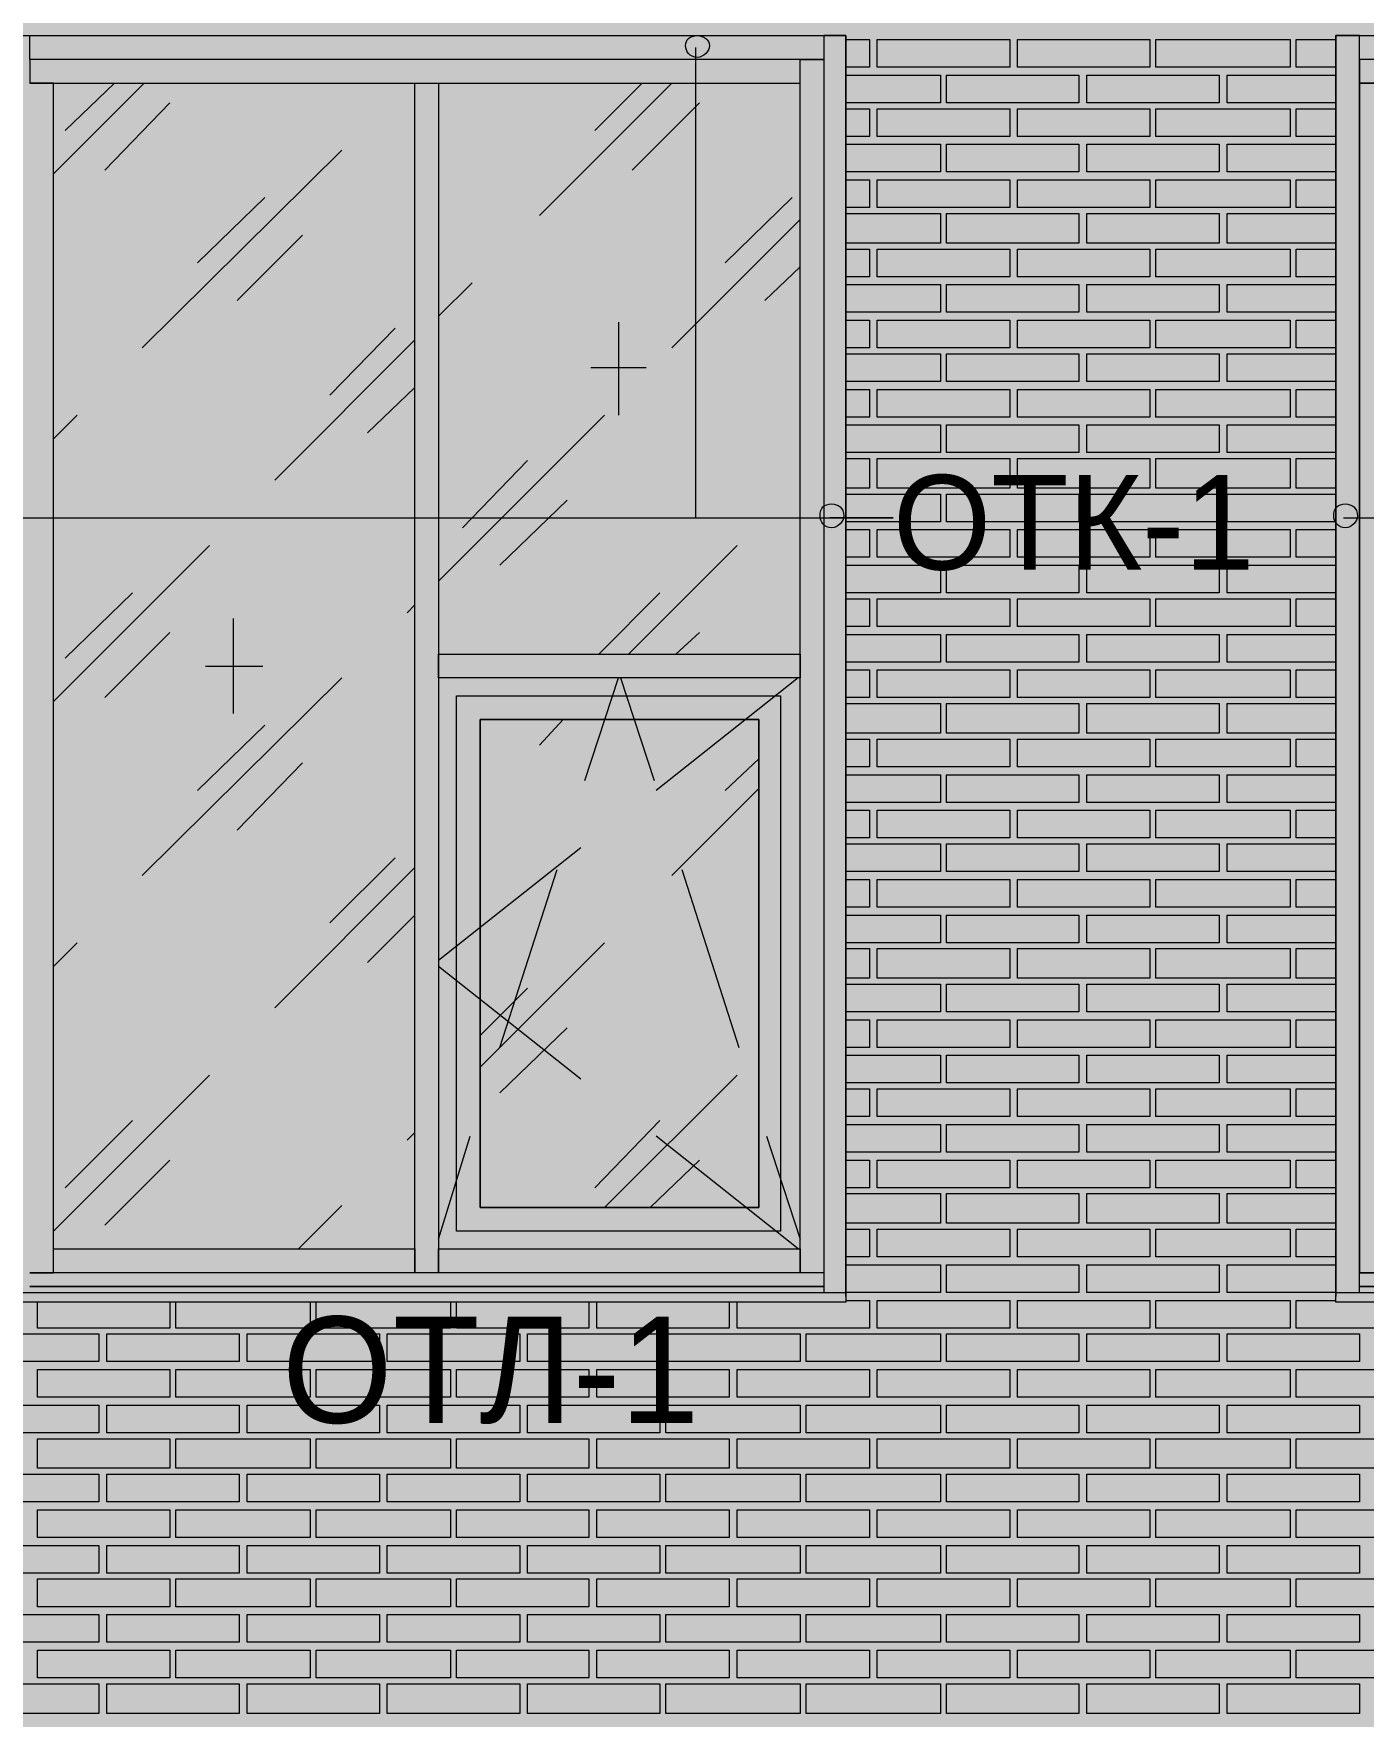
# Model space of a CAD drawing. Header units: millimetres. Extents: x -28928 to 100580, y -22867 to 36490.
# Drawn here: x -3171 to -324, y 3332 to 6934 of the extents above; entities that cross this region are included whole.
import ezdxf

# ---------------------------------------------------------------- set-up
doc = ezdxf.new("R2010")
doc.units = ezdxf.units.MM
doc.layers.add('PDF _Геометрия', color=7, linetype='Continuous', true_color=0x8f8e8d)
doc.layers.add('PDF _Сплошная заливка', color=7, linetype='Continuous', true_color=0xffffff)
doc.layers.add('PDF _Текст', color=7, linetype='Continuous')

msp = doc.modelspace()

# ---------------------------------------------------------------- hatches: boundary and pattern name
at = {"layer": 'PDF _Сплошная заливка', "true_color": 0xdcd6cf, "transparency": 33554559}
h = msp.add_hatch(color=254, dxfattribs=at)
h.paths.add_polyline_path([(-9335.1, -482.4), (-7257.8, -482.4), (-7257.8, -719.3), (-7253.6, -474), (-7245.1, -474), (-7245.1, -719.3), (-7207, -719.3), (-7207, -727.8), (-7164.7, -727.8), (-7164.7, -4713.2), (4931.1, -4713.2), (4931.1, 9028.4), (-9335.1, 9028.4), (-9335.1, 6929.9), (-7274.7, 6929.9), (-7274.7, 4218), (-9335.1, 4218)])
h.paths.add_polyline_path([(-7486.3, -4713.2), (-7486.3, -1163.6), (-9335.1, -1163.6), (-9335.1, -4713.2)])

# ---------------------------------------------------------------- linework, layer by layer
at = {"layer": 'PDF _Геометрия', "color": 7, "lineweight": 9}
for points in [[(-3230.1, 6929.9), (-1432, 6929.9), (-1432, 4230.7), (-1432, 4306.8), (-1432, 5580.3), (-1432, 6853.7), (-1432, 6929.9), (-1478.6, 6929.9), (-1478.6, 6853.7), (-1478.6, 5580.3), (-1478.6, 4306.8), (-1478.6, 4239.1)], [(-281.3, 6828.4), (-332, 6828.4), (-332, 5580.3), (-332, 6853.7), (-332, 6929.9), (-382.8, 6929.9), (-382.8, 6853.7), (-382.8, 5580.3), (-382.8, 4306.8), (-382.8, 4230.7), (-382.8, 6929.9), (1419.5, 6929.9)], [(-1753.6, 6904.5), (-1753.6, 5897.6), (-1330.5, 5897.6), (-1465.9, 5897.6)], [(-3179.3, 4281.4), (-3128.6, 4281.4), (-3128.6, 5580.3), (-3128.6, 6828.4), (-3179.3, 6828.4)], [(-3128.6, 6633.7), (-2933.9, 6828.4)], [(-3103.2, 6726.8), (-2997.4, 6828.4)], [(-2371.3, 6828.4), (-2367, 6828.4)], [(-2087.8, 6544.9), (-1804.3, 6828.4)], [(-1969.3, 6726.8), (-1867.8, 6828.4)], [(-3018.6, 6642.2), (-2878.9, 6786)], [(-1888.9, 6642.2), (-1745.1, 6786)], [(-2938.2, 6261.4), (-2510.9, 6684.5)], [(-2819.7, 6443.4), (-2675.9, 6583)], [(-1690.1, 6443.4), (-1546.3, 6583)], [(-1804.3, 6261.4), (-1529.3, 6536.4)], [(-2735.1, 6363), (-2595.5, 6502.6)], [(-1605.5, 6363), (-1529.3, 6434.9)], [(-2303.6, 6329.1), (-2231.6, 6401)], [(-1918.6, 6316.4), (-1918.6, 6117.6)], [(-2654.7, 5978), (-2354.3, 6278.4)], [(-2536.3, 6159.9), (-2396.6, 6303.7)], [(-1977.8, 6219.1), (-1859.3, 6219.1)], [(-2455.9, 6079.5), (-2354.3, 6176.8)], [(-3128.6, 6066.8), (-3077.8, 6117.6)], [(-2303.6, 5762.2), (-1948.2, 6117.6)], [(-2252.8, 5876.4), (-2113.2, 6020.3)], [(-2172.4, 5796), (-2028.6, 5935.7)], [(-3208.9, 5897.6), (-1330.5, 5897.6)], [(-365.9, 5897.6), (1512.6, 5897.6)], [(-3128.6, 5504.1), (-2794.3, 5838.4)], [(-1897.4, 5605.7), (-1664.7, 5838.4)], [(-3103.2, 5597.2), (-2959.3, 5736.8)], [(-1960.9, 5605.7), (-1829.7, 5736.8)], [(-2371.3, 5694.5), (-2354.3, 5711.4)], [(-2743.6, 5681.8), (-2743.6, 5478.7)], [(-3018.6, 5512.6), (-2878.9, 5652.2)], [(-1795.9, 5605.7), (-1745.1, 5652.2)], [(-2938.2, 5131.8), (-2510.9, 5554.9)], [(-2802.8, 5580.3), (-2680.1, 5580.3)], [(-1990.5, 5334.9), (-1918.6, 5554.9)], [(-1914.3, 5554.9), (-1842.4, 5334.9)], [(-1533.6, 5554.9), (-1838.2, 5313.7)], [(-332, 4239.1), (-332, 4306.8), (-332, 5580.3), (-332, 4281.4), (-281.3, 4281.4)], [(-2819.7, 5313.7), (-2675.9, 5453.4)], [(-2087.8, 5411), (-2037, 5466)], [(-2735.1, 5229.1), (-2595.5, 5373)], [(-1690.1, 5313.7), (-1618.2, 5381.4)], [(-1804.3, 5131.8), (-1618.2, 5318)], [(-1998.9, 5191), (-2303.6, 4949.9)], [(-2536.3, 5030.3), (-2396.6, 5169.9)], [(-2654.7, 4848.4), (-2354.3, 5148.7)], [(-2172.4, 4763.7), (-2049.7, 5144.5)], [(-1783.2, 5144.5), (-1660.5, 4763.7)], [(-2455.9, 4945.7), (-2354.3, 5047.2)], [(-3128.6, 4937.2), (-3077.8, 4988)], [(-2214.7, 4721.4), (-1948.2, 4988)], [(-1998.9, 4696), (-2303.6, 4937.2)], [(-2214.7, 4789.1), (-2113.2, 4890.7)], [(-2172.4, 4666.4), (-2028.6, 4806)], [(-3128.6, 4370.3), (-2794.3, 4704.5)], [(-1948.2, 4421), (-1664.7, 4704.5)], [(-3103.2, 4463.4), (-2959.3, 4607.2)], [(-2371.3, 4564.9), (-2354.3, 4581.8)], [(-1969.3, 4463.4), (-1829.7, 4607.2)], [(-2303.6, 4353.4), (-2235.9, 4573.4)], [(-1533.6, 4332.2), (-1838.2, 4573.4)], [(-1601.3, 4573.4), (-1529.3, 4353.4)], [(-3018.6, 4383), (-2878.9, 4522.6)], [(-1850.9, 4421), (-1745.1, 4522.6)], [(-2603.9, 4332.2), (-2510.9, 4425.3)], [(-1478.6, 4281.4), (-3179.3, 4281.4)], [(-1478.6, 4251.8), (-3179.3, 4251.8), (-1478.6, 4251.8)], [(-1478.6, 4251.8), (-3179.3, 4251.8)], [(1368.7, 4281.4), (-332, 4281.4)], [(1368.7, 4251.8), (-332, 4251.8), (1368.7, 4251.8)], [(1368.7, 4251.8), (-332, 4251.8)], [(-1432, 4222.2), (-1432, 4218), (-3230.1, 4218), (-3230.1, 4239.1), (-3230.1, 4243.4)], [(-3230.1, 4239.1), (-1432, 4239.1)], [(-1432, 4243.4), (-1432, 4239.1), (-1432, 4218)], [(1419.5, 4222.2), (1419.5, 4218), (-382.8, 4218), (-382.8, 4239.1), (-382.8, 4243.4)], [(-382.8, 4239.1), (1419.5, 4239.1)], [(-382.8, 4218), (-382.8, 4222.2)]]:
    msp.add_lwpolyline(points, dxfattribs=at)
for points in [[(-2328.9, 6879.1), (-3179.3, 6879.1), (-3179.3, 6828.4), (-2328.9, 6828.4), (-1529.3, 6828.4), (-1529.3, 6879.1), (-2328.9, 6879.1), (-3153.9, 6879.1), (-3179.3, 6879.1), (-3179.3, 6929.9), (-3153.9, 6929.9), (-2328.9, 6929.9), (-1503.9, 6929.9), (-1478.6, 6929.9), (-1478.6, 6879.1), (-1503.9, 6879.1)], [(518.4, 6879.1), (-332, 6879.1), (-332, 6828.4), (518.4, 6828.4), (1318, 6828.4), (1318, 6879.1), (518.4, 6879.1), (-306.6, 6879.1), (-332, 6879.1), (-332, 6929.9), (-306.6, 6929.9), (518.4, 6929.9), (1343.4, 6929.9), (1368.7, 6929.9), (1368.7, 6879.1), (1343.4, 6879.1)], [(-1529.3, 6853.7), (-1529.3, 6879.1), (-1478.6, 6879.1), (-1478.6, 6853.7), (-1478.6, 5580.3), (-1478.6, 4281.4), (-1529.3, 4281.4), (-1529.3, 5580.3)], [(-2303.6, 4281.4), (-2354.3, 4281.4), (-3128.6, 4281.4), (-3128.6, 4332.2), (-2354.3, 4332.2), (-2354.3, 4281.4), (-2354.3, 5580.3), (-2354.3, 6828.4), (-2303.6, 6828.4), (-2303.6, 5580.3)], [(-1529.3, 5554.9), (-2303.6, 5554.9), (-2303.6, 5605.7), (-1529.3, 5605.7)], [(-2265.5, 5516.8), (-1571.6, 5516.8), (-1571.6, 4370.3), (-2265.5, 4370.3)], [(-1571.6, 5516.8), (-1571.6, 4370.3), (-2265.5, 4370.3), (-2265.5, 5516.8)], [(-1618.2, 5466), (-2214.7, 5466), (-2214.7, 4421), (-1618.2, 4421)], [(-2214.7, 4421), (-2214.7, 5466), (-1618.2, 5466), (-1618.2, 4421)], [(-1529.3, 4281.4), (-2303.6, 4281.4), (-2303.6, 4332.2), (-1529.3, 4332.2)]]:
    msp.add_lwpolyline(points, close=True, dxfattribs=at)
at = {"layer": 'PDF _Геометрия', "lineweight": 9}
for points in [[(-1432, 6921.4), (-1381.3, 6921.4), (-1381.3, 6862.2), (-1432, 6862.2)], [(-382.8, 6862.2), (-467.4, 6862.2), (-467.4, 6921.4), (-382.8, 6921.4)], [(-1432, 6845.3), (-1372.8, 6845.3), (-1228.9, 6845.3), (-1228.9, 6786), (-1372.8, 6786), (-1432, 6786)], [(-382.8, 6786), (-471.6, 6786), (-615.5, 6786), (-615.5, 6845.3), (-471.6, 6845.3), (-382.8, 6845.3)], [(-1432, 6773.4), (-1381.3, 6773.4), (-1381.3, 6714.1), (-1432, 6714.1)], [(-382.8, 6714.1), (-467.4, 6714.1), (-467.4, 6773.4), (-382.8, 6773.4)], [(-1432, 6697.2), (-1372.8, 6697.2), (-1228.9, 6697.2), (-1228.9, 6638), (-1372.8, 6638), (-1432, 6638)], [(-382.8, 6638), (-471.6, 6638), (-615.5, 6638), (-615.5, 6697.2), (-471.6, 6697.2), (-382.8, 6697.2)], [(-1432, 6621), (-1381.3, 6621), (-1381.3, 6561.8), (-1432, 6561.8)], [(-382.8, 6561.8), (-467.4, 6561.8), (-467.4, 6621), (-382.8, 6621)], [(-1432, 6549.1), (-1372.8, 6549.1), (-1228.9, 6549.1), (-1228.9, 6485.7), (-1372.8, 6485.7), (-1432, 6485.7)], [(-382.8, 6485.7), (-471.6, 6485.7), (-615.5, 6485.7), (-615.5, 6549.1), (-471.6, 6549.1), (-382.8, 6549.1)], [(-1432, 6473), (-1381.3, 6473), (-1381.3, 6413.7), (-1432, 6413.7)], [(-382.8, 6413.7), (-467.4, 6413.7), (-467.4, 6473), (-382.8, 6473)], [(-1432, 6396.8), (-1372.8, 6396.8), (-1228.9, 6396.8), (-1228.9, 6337.6), (-1372.8, 6337.6), (-1432, 6337.6)], [(-382.8, 6337.6), (-471.6, 6337.6), (-615.5, 6337.6), (-615.5, 6396.8), (-471.6, 6396.8), (-382.8, 6396.8)], [(-1432, 6320.7), (-1381.3, 6320.7), (-1381.3, 6261.4), (-1432, 6261.4)], [(-382.8, 6261.4), (-467.4, 6261.4), (-467.4, 6320.7), (-382.8, 6320.7)], [(-1432, 6248.7), (-1372.8, 6248.7), (-1228.9, 6248.7), (-1228.9, 6189.5), (-1372.8, 6189.5), (-1432, 6189.5)], [(-382.8, 6189.5), (-471.6, 6189.5), (-615.5, 6189.5), (-615.5, 6248.7), (-471.6, 6248.7), (-382.8, 6248.7)], [(-1432, 6172.6), (-1381.3, 6172.6), (-1381.3, 6113.4), (-1432, 6113.4)], [(-382.8, 6113.4), (-467.4, 6113.4), (-467.4, 6172.6), (-382.8, 6172.6)], [(-1432, 6096.4), (-1372.8, 6096.4), (-1228.9, 6096.4), (-1228.9, 6037.2), (-1372.8, 6037.2), (-1432, 6037.2)], [(-382.8, 6037.2), (-471.6, 6037.2), (-615.5, 6037.2), (-615.5, 6096.4), (-471.6, 6096.4), (-382.8, 6096.4)], [(-1432, 6024.5), (-1381.3, 6024.5), (-1381.3, 5961), (-1432, 5961)], [(-382.8, 5961), (-467.4, 5961), (-467.4, 6024.5), (-382.8, 6024.5)], [(-1432, 5948.4), (-1372.8, 5948.4), (-1228.9, 5948.4), (-1228.9, 5889.1), (-1372.8, 5889.1), (-1432, 5889.1)], [(-382.8, 5889.1), (-471.6, 5889.1), (-615.5, 5889.1), (-615.5, 5948.4), (-471.6, 5948.4), (-382.8, 5948.4)], [(-1432, 5872.2), (-1381.3, 5872.2), (-1381.3, 5813), (-1432, 5813)], [(-382.8, 5813), (-467.4, 5813), (-467.4, 5872.2), (-382.8, 5872.2)], [(-1432, 5796), (-1372.8, 5796), (-1228.9, 5796), (-1228.9, 5736.8), (-1372.8, 5736.8), (-1432, 5736.8)], [(-382.8, 5736.8), (-471.6, 5736.8), (-615.5, 5736.8), (-615.5, 5796), (-471.6, 5796), (-382.8, 5796)], [(-1432, 5724.1), (-1381.3, 5724.1), (-1381.3, 5664.9), (-1432, 5664.9)], [(-382.8, 5664.9), (-467.4, 5664.9), (-467.4, 5724.1), (-382.8, 5724.1)], [(-1432, 5648), (-1372.8, 5648), (-1228.9, 5648), (-1228.9, 5588.7), (-1372.8, 5588.7), (-1432, 5588.7)], [(-382.8, 5588.7), (-471.6, 5588.7), (-615.5, 5588.7), (-615.5, 5648), (-471.6, 5648), (-382.8, 5648)], [(-1432, 5571.8), (-1381.3, 5571.8), (-1381.3, 5512.6), (-1432, 5512.6)], [(-382.8, 5512.6), (-467.4, 5512.6), (-467.4, 5571.8), (-382.8, 5571.8)], [(-1432, 5499.9), (-1372.8, 5499.9), (-1228.9, 5499.9), (-1228.9, 5436.4), (-1372.8, 5436.4), (-1432, 5436.4)], [(-382.8, 5436.4), (-471.6, 5436.4), (-615.5, 5436.4), (-615.5, 5499.9), (-471.6, 5499.9), (-382.8, 5499.9)], [(-1432, 5423.7), (-1381.3, 5423.7), (-1381.3, 5364.5), (-1432, 5364.5)], [(-382.8, 5364.5), (-467.4, 5364.5), (-467.4, 5423.7), (-382.8, 5423.7)], [(-1432, 5347.6), (-1372.8, 5347.6), (-1228.9, 5347.6), (-1228.9, 5288.4), (-1372.8, 5288.4), (-1432, 5288.4)], [(-382.8, 5288.4), (-471.6, 5288.4), (-615.5, 5288.4), (-615.5, 5347.6), (-471.6, 5347.6), (-382.8, 5347.6)], [(-1432, 5271.4), (-1381.3, 5271.4), (-1381.3, 5212.2), (-1432, 5212.2)], [(-382.8, 5212.2), (-467.4, 5212.2), (-467.4, 5271.4), (-382.8, 5271.4)], [(-1432, 5199.5), (-1372.8, 5199.5), (-1228.9, 5199.5), (-1228.9, 5140.3), (-1372.8, 5140.3), (-1432, 5140.3)], [(-382.8, 5140.3), (-471.6, 5140.3), (-615.5, 5140.3), (-615.5, 5199.5), (-471.6, 5199.5), (-382.8, 5199.5)], [(-1432, 5123.4), (-1381.3, 5123.4), (-1381.3, 5064.1), (-1432, 5064.1)], [(-382.8, 5064.1), (-467.4, 5064.1), (-467.4, 5123.4), (-382.8, 5123.4)], [(-1432, 5047.2), (-1372.8, 5047.2), (-1228.9, 5047.2), (-1228.9, 4988), (-1372.8, 4988), (-1432, 4988)], [(-382.8, 4988), (-471.6, 4988), (-615.5, 4988), (-615.5, 5047.2), (-471.6, 5047.2), (-382.8, 5047.2)], [(-1432, 4975.3), (-1381.3, 4975.3), (-1381.3, 4911.8), (-1432, 4911.8)], [(-382.8, 4911.8), (-467.4, 4911.8), (-467.4, 4975.3), (-382.8, 4975.3)], [(-1432, 4899.1), (-1372.8, 4899.1), (-1228.9, 4899.1), (-1228.9, 4839.9), (-1372.8, 4839.9), (-1432, 4839.9)], [(-382.8, 4839.9), (-471.6, 4839.9), (-615.5, 4839.9), (-615.5, 4899.1), (-471.6, 4899.1), (-382.8, 4899.1)], [(-1432, 4823), (-1381.3, 4823), (-1381.3, 4763.7), (-1432, 4763.7)], [(-382.8, 4763.7), (-467.4, 4763.7), (-467.4, 4823), (-382.8, 4823)], [(-1432, 4746.8), (-1372.8, 4746.8), (-1228.9, 4746.8), (-1228.9, 4687.6), (-1372.8, 4687.6), (-1432, 4687.6)], [(-382.8, 4687.6), (-471.6, 4687.6), (-615.5, 4687.6), (-615.5, 4746.8), (-471.6, 4746.8), (-382.8, 4746.8)], [(-1432, 4674.9), (-1381.3, 4674.9), (-1381.3, 4615.7), (-1432, 4615.7)], [(-382.8, 4615.7), (-467.4, 4615.7), (-467.4, 4674.9), (-382.8, 4674.9)], [(-1432, 4598.7), (-1372.8, 4598.7), (-1228.9, 4598.7), (-1228.9, 4539.5), (-1372.8, 4539.5), (-1432, 4539.5)], [(-382.8, 4539.5), (-471.6, 4539.5), (-615.5, 4539.5), (-615.5, 4598.7), (-471.6, 4598.7), (-382.8, 4598.7)], [(-1432, 4522.6), (-1381.3, 4522.6), (-1381.3, 4463.4), (-1432, 4463.4)], [(-382.8, 4463.4), (-467.4, 4463.4), (-467.4, 4522.6), (-382.8, 4522.6)], [(-1432, 4450.7), (-1372.8, 4450.7), (-1228.9, 4450.7), (-1228.9, 4387.2), (-1372.8, 4387.2), (-1432, 4387.2)], [(-382.8, 4387.2), (-471.6, 4387.2), (-615.5, 4387.2), (-615.5, 4450.7), (-471.6, 4450.7), (-382.8, 4450.7)], [(-1432, 4374.5), (-1381.3, 4374.5), (-1381.3, 4315.3), (-1432, 4315.3)], [(-382.8, 4315.3), (-467.4, 4315.3), (-467.4, 4374.5), (-382.8, 4374.5)], [(-1432, 4298.4), (-1372.8, 4298.4), (-1228.9, 4298.4), (-1228.9, 4239.1), (-1372.8, 4239.1), (-1432, 4239.1)], [(-382.8, 4239.1), (-471.6, 4239.1), (-615.5, 4239.1), (-615.5, 4298.4), (-471.6, 4298.4), (-382.8, 4298.4)], [(-2878.9, 4218), (-2878.9, 4163), (-3162.4, 4163), (-3162.4, 4218)], [(-2578.6, 4218), (-2578.6, 4163), (-2866.3, 4163), (-2866.3, 4218)], [(-2278.2, 4218), (-2278.2, 4163), (-2565.9, 4163), (-2565.9, 4218)], [(-1982, 4218), (-1982, 4163), (-2265.5, 4163), (-2265.5, 4218)], [(-1681.6, 4218), (-1681.6, 4163), (-1965.1, 4163), (-1965.1, 4218)], [(-1432, 4222.2), (-1381.3, 4222.2), (-1381.3, 4163), (-1664.7, 4163), (-1664.7, 4218)], [(-179.7, 4218), (-179.7, 4163), (-467.4, 4163), (-467.4, 4222.2), (-382.8, 4222.2)]]:
    msp.add_lwpolyline(points, dxfattribs=at)
for points in [[(-1080.9, 6921.4), (-1080.9, 6862.2), (-1364.3, 6862.2), (-1364.3, 6921.4)], [(-780.5, 6921.4), (-780.5, 6862.2), (-1063.9, 6862.2), (-1063.9, 6921.4)], [(-480.1, 6921.4), (-480.1, 6862.2), (-767.8, 6862.2), (-767.8, 6921.4)], [(-932.8, 6786), (-1072.4, 6786), (-1216.3, 6786), (-1216.3, 6845.3), (-1072.4, 6845.3), (-932.8, 6845.3)], [(-632.4, 6786), (-772, 6786), (-915.9, 6786), (-915.9, 6845.3), (-772, 6845.3), (-632.4, 6845.3)], [(-1080.9, 6773.4), (-1080.9, 6714.1), (-1364.3, 6714.1), (-1364.3, 6773.4)], [(-780.5, 6773.4), (-780.5, 6714.1), (-1063.9, 6714.1), (-1063.9, 6773.4)], [(-480.1, 6773.4), (-480.1, 6714.1), (-767.8, 6714.1), (-767.8, 6773.4)], [(-932.8, 6638), (-1072.4, 6638), (-1216.3, 6638), (-1216.3, 6697.2), (-1072.4, 6697.2), (-932.8, 6697.2)], [(-632.4, 6638), (-772, 6638), (-915.9, 6638), (-915.9, 6697.2), (-772, 6697.2), (-632.4, 6697.2)], [(-1080.9, 6621), (-1080.9, 6561.8), (-1364.3, 6561.8), (-1364.3, 6621)], [(-780.5, 6621), (-780.5, 6561.8), (-1063.9, 6561.8), (-1063.9, 6621)], [(-480.1, 6621), (-480.1, 6561.8), (-767.8, 6561.8), (-767.8, 6621)], [(-932.8, 6485.7), (-1072.4, 6485.7), (-1216.3, 6485.7), (-1216.3, 6549.1), (-1072.4, 6549.1), (-932.8, 6549.1)], [(-632.4, 6485.7), (-772, 6485.7), (-915.9, 6485.7), (-915.9, 6549.1), (-772, 6549.1), (-632.4, 6549.1)], [(-1080.9, 6473), (-1080.9, 6413.7), (-1364.3, 6413.7), (-1364.3, 6473)], [(-780.5, 6473), (-780.5, 6413.7), (-1063.9, 6413.7), (-1063.9, 6473)], [(-480.1, 6473), (-480.1, 6413.7), (-767.8, 6413.7), (-767.8, 6473)], [(-932.8, 6337.6), (-1072.4, 6337.6), (-1216.3, 6337.6), (-1216.3, 6396.8), (-1072.4, 6396.8), (-932.8, 6396.8)], [(-632.4, 6337.6), (-772, 6337.6), (-915.9, 6337.6), (-915.9, 6396.8), (-772, 6396.8), (-632.4, 6396.8)], [(-1080.9, 6320.7), (-1080.9, 6261.4), (-1364.3, 6261.4), (-1364.3, 6320.7)], [(-780.5, 6320.7), (-780.5, 6261.4), (-1063.9, 6261.4), (-1063.9, 6320.7)], [(-480.1, 6320.7), (-480.1, 6261.4), (-767.8, 6261.4), (-767.8, 6320.7)], [(-932.8, 6189.5), (-1072.4, 6189.5), (-1216.3, 6189.5), (-1216.3, 6248.7), (-1072.4, 6248.7), (-932.8, 6248.7)], [(-632.4, 6189.5), (-772, 6189.5), (-915.9, 6189.5), (-915.9, 6248.7), (-772, 6248.7), (-632.4, 6248.7)], [(-1080.9, 6172.6), (-1080.9, 6113.4), (-1364.3, 6113.4), (-1364.3, 6172.6)], [(-780.5, 6172.6), (-780.5, 6113.4), (-1063.9, 6113.4), (-1063.9, 6172.6)], [(-480.1, 6172.6), (-480.1, 6113.4), (-767.8, 6113.4), (-767.8, 6172.6)], [(-932.8, 6037.2), (-1072.4, 6037.2), (-1216.3, 6037.2), (-1216.3, 6096.4), (-1072.4, 6096.4), (-932.8, 6096.4)], [(-632.4, 6037.2), (-772, 6037.2), (-915.9, 6037.2), (-915.9, 6096.4), (-772, 6096.4), (-632.4, 6096.4)], [(-1080.9, 6024.5), (-1080.9, 5961), (-1364.3, 5961), (-1364.3, 6024.5)], [(-780.5, 6024.5), (-780.5, 5961), (-1063.9, 5961), (-1063.9, 6024.5)], [(-480.1, 6024.5), (-480.1, 5961), (-767.8, 5961), (-767.8, 6024.5)], [(-932.8, 5889.1), (-1072.4, 5889.1), (-1216.3, 5889.1), (-1216.3, 5948.4), (-1072.4, 5948.4), (-932.8, 5948.4)], [(-632.4, 5889.1), (-772, 5889.1), (-915.9, 5889.1), (-915.9, 5948.4), (-772, 5948.4), (-632.4, 5948.4)], [(-1080.9, 5872.2), (-1080.9, 5813), (-1364.3, 5813), (-1364.3, 5872.2)], [(-780.5, 5872.2), (-780.5, 5813), (-1063.9, 5813), (-1063.9, 5872.2)], [(-480.1, 5872.2), (-480.1, 5813), (-767.8, 5813), (-767.8, 5872.2)], [(-932.8, 5736.8), (-1072.4, 5736.8), (-1216.3, 5736.8), (-1216.3, 5796), (-1072.4, 5796), (-932.8, 5796)], [(-632.4, 5736.8), (-772, 5736.8), (-915.9, 5736.8), (-915.9, 5796), (-772, 5796), (-632.4, 5796)], [(-1080.9, 5724.1), (-1080.9, 5664.9), (-1364.3, 5664.9), (-1364.3, 5724.1)], [(-780.5, 5724.1), (-780.5, 5664.9), (-1063.9, 5664.9), (-1063.9, 5724.1)], [(-480.1, 5724.1), (-480.1, 5664.9), (-767.8, 5664.9), (-767.8, 5724.1)], [(-932.8, 5588.7), (-1072.4, 5588.7), (-1216.3, 5588.7), (-1216.3, 5648), (-1072.4, 5648), (-932.8, 5648)], [(-632.4, 5588.7), (-772, 5588.7), (-915.9, 5588.7), (-915.9, 5648), (-772, 5648), (-632.4, 5648)], [(-1080.9, 5571.8), (-1080.9, 5512.6), (-1364.3, 5512.6), (-1364.3, 5571.8)], [(-780.5, 5571.8), (-780.5, 5512.6), (-1063.9, 5512.6), (-1063.9, 5571.8)], [(-480.1, 5571.8), (-480.1, 5512.6), (-767.8, 5512.6), (-767.8, 5571.8)], [(-932.8, 5436.4), (-1072.4, 5436.4), (-1216.3, 5436.4), (-1216.3, 5499.9), (-1072.4, 5499.9), (-932.8, 5499.9)], [(-632.4, 5436.4), (-772, 5436.4), (-915.9, 5436.4), (-915.9, 5499.9), (-772, 5499.9), (-632.4, 5499.9)], [(-1080.9, 5423.7), (-1080.9, 5364.5), (-1364.3, 5364.5), (-1364.3, 5423.7)], [(-780.5, 5423.7), (-780.5, 5364.5), (-1063.9, 5364.5), (-1063.9, 5423.7)], [(-480.1, 5423.7), (-480.1, 5364.5), (-767.8, 5364.5), (-767.8, 5423.7)], [(-932.8, 5288.4), (-1072.4, 5288.4), (-1216.3, 5288.4), (-1216.3, 5347.6), (-1072.4, 5347.6), (-932.8, 5347.6)], [(-632.4, 5288.4), (-772, 5288.4), (-915.9, 5288.4), (-915.9, 5347.6), (-772, 5347.6), (-632.4, 5347.6)], [(-1080.9, 5271.4), (-1080.9, 5212.2), (-1364.3, 5212.2), (-1364.3, 5271.4)], [(-780.5, 5271.4), (-780.5, 5212.2), (-1063.9, 5212.2), (-1063.9, 5271.4)], [(-480.1, 5271.4), (-480.1, 5212.2), (-767.8, 5212.2), (-767.8, 5271.4)], [(-932.8, 5140.3), (-1072.4, 5140.3), (-1216.3, 5140.3), (-1216.3, 5199.5), (-1072.4, 5199.5), (-932.8, 5199.5)], [(-632.4, 5140.3), (-772, 5140.3), (-915.9, 5140.3), (-915.9, 5199.5), (-772, 5199.5), (-632.4, 5199.5)], [(-1080.9, 5123.4), (-1080.9, 5064.1), (-1364.3, 5064.1), (-1364.3, 5123.4)], [(-780.5, 5123.4), (-780.5, 5064.1), (-1063.9, 5064.1), (-1063.9, 5123.4)], [(-480.1, 5123.4), (-480.1, 5064.1), (-767.8, 5064.1), (-767.8, 5123.4)], [(-932.8, 4988), (-1072.4, 4988), (-1216.3, 4988), (-1216.3, 5047.2), (-1072.4, 5047.2), (-932.8, 5047.2)], [(-632.4, 4988), (-772, 4988), (-915.9, 4988), (-915.9, 5047.2), (-772, 5047.2), (-632.4, 5047.2)], [(-1080.9, 4975.3), (-1080.9, 4911.8), (-1364.3, 4911.8), (-1364.3, 4975.3)], [(-780.5, 4975.3), (-780.5, 4911.8), (-1063.9, 4911.8), (-1063.9, 4975.3)], [(-480.1, 4975.3), (-480.1, 4911.8), (-767.8, 4911.8), (-767.8, 4975.3)], [(-932.8, 4839.9), (-1072.4, 4839.9), (-1216.3, 4839.9), (-1216.3, 4899.1), (-1072.4, 4899.1), (-932.8, 4899.1)], [(-632.4, 4839.9), (-772, 4839.9), (-915.9, 4839.9), (-915.9, 4899.1), (-772, 4899.1), (-632.4, 4899.1)], [(-1080.9, 4823), (-1080.9, 4763.7), (-1364.3, 4763.7), (-1364.3, 4823)], [(-780.5, 4823), (-780.5, 4763.7), (-1063.9, 4763.7), (-1063.9, 4823)], [(-480.1, 4823), (-480.1, 4763.7), (-767.8, 4763.7), (-767.8, 4823)], [(-932.8, 4687.6), (-1072.4, 4687.6), (-1216.3, 4687.6), (-1216.3, 4746.8), (-1072.4, 4746.8), (-932.8, 4746.8)], [(-632.4, 4687.6), (-772, 4687.6), (-915.9, 4687.6), (-915.9, 4746.8), (-772, 4746.8), (-632.4, 4746.8)], [(-1080.9, 4674.9), (-1080.9, 4615.7), (-1364.3, 4615.7), (-1364.3, 4674.9)], [(-780.5, 4674.9), (-780.5, 4615.7), (-1063.9, 4615.7), (-1063.9, 4674.9)], [(-480.1, 4674.9), (-480.1, 4615.7), (-767.8, 4615.7), (-767.8, 4674.9)], [(-932.8, 4539.5), (-1072.4, 4539.5), (-1216.3, 4539.5), (-1216.3, 4598.7), (-1072.4, 4598.7), (-932.8, 4598.7)], [(-632.4, 4539.5), (-772, 4539.5), (-915.9, 4539.5), (-915.9, 4598.7), (-772, 4598.7), (-632.4, 4598.7)], [(-1080.9, 4522.6), (-1080.9, 4463.4), (-1364.3, 4463.4), (-1364.3, 4522.6)], [(-780.5, 4522.6), (-780.5, 4463.4), (-1063.9, 4463.4), (-1063.9, 4522.6)], [(-480.1, 4522.6), (-480.1, 4463.4), (-767.8, 4463.4), (-767.8, 4522.6)], [(-932.8, 4387.2), (-1072.4, 4387.2), (-1216.3, 4387.2), (-1216.3, 4450.7), (-1072.4, 4450.7), (-932.8, 4450.7)], [(-632.4, 4387.2), (-772, 4387.2), (-915.9, 4387.2), (-915.9, 4450.7), (-772, 4450.7), (-632.4, 4450.7)], [(-1080.9, 4374.5), (-1080.9, 4315.3), (-1364.3, 4315.3), (-1364.3, 4374.5)], [(-780.5, 4374.5), (-780.5, 4315.3), (-1063.9, 4315.3), (-1063.9, 4374.5)], [(-480.1, 4374.5), (-480.1, 4315.3), (-767.8, 4315.3), (-767.8, 4374.5)], [(-932.8, 4239.1), (-1072.4, 4239.1), (-1216.3, 4239.1), (-1216.3, 4298.4), (-1072.4, 4298.4), (-932.8, 4298.4)], [(-632.4, 4239.1), (-772, 4239.1), (-915.9, 4239.1), (-915.9, 4298.4), (-772, 4298.4), (-632.4, 4298.4)], [(-1080.9, 4222.2), (-1080.9, 4163), (-1364.3, 4163), (-1364.3, 4222.2)], [(-780.5, 4222.2), (-780.5, 4163), (-1063.9, 4163), (-1063.9, 4222.2)], [(-480.1, 4222.2), (-480.1, 4163), (-767.8, 4163), (-767.8, 4222.2)], [(-3031.3, 4091), (-3170.9, 4091), (-3314.7, 4091), (-3314.7, 4150.3), (-3170.9, 4150.3), (-3031.3, 4150.3)], [(-2730.9, 4091), (-2870.5, 4091), (-3014.3, 4091), (-3014.3, 4150.3), (-2870.5, 4150.3), (-2730.9, 4150.3)], [(-2430.5, 4091), (-2574.3, 4091), (-2713.9, 4091), (-2713.9, 4150.3), (-2574.3, 4150.3), (-2430.5, 4150.3)], [(-2130.1, 4091), (-2273.9, 4091), (-2413.6, 4091), (-2413.6, 4150.3), (-2273.9, 4150.3), (-2130.1, 4150.3)], [(-1829.7, 4091), (-1973.6, 4091), (-2113.2, 4091), (-2113.2, 4150.3), (-1973.6, 4150.3), (-1829.7, 4150.3)], [(-1529.3, 4091), (-1673.2, 4091), (-1817, 4091), (-1817, 4150.3), (-1673.2, 4150.3), (-1529.3, 4150.3)], [(-1228.9, 4091), (-1372.8, 4091), (-1516.6, 4091), (-1516.6, 4150.3), (-1372.8, 4150.3), (-1228.9, 4150.3)], [(-932.8, 4091), (-1072.4, 4091), (-1216.3, 4091), (-1216.3, 4150.3), (-1072.4, 4150.3), (-932.8, 4150.3)], [(-632.4, 4091), (-772, 4091), (-915.9, 4091), (-915.9, 4150.3), (-772, 4150.3), (-632.4, 4150.3)], [(-332, 4091), (-471.6, 4091), (-615.5, 4091), (-615.5, 4150.3), (-471.6, 4150.3), (-332, 4150.3)], [(-2878.9, 4074.1), (-2878.9, 4014.9), (-3162.4, 4014.9), (-3162.4, 4074.1)], [(-2578.6, 4074.1), (-2578.6, 4014.9), (-2866.3, 4014.9), (-2866.3, 4074.1)], [(-2278.2, 4074.1), (-2278.2, 4014.9), (-2565.9, 4014.9), (-2565.9, 4074.1)], [(-1982, 4074.1), (-1982, 4014.9), (-2265.5, 4014.9), (-2265.5, 4074.1)], [(-1681.6, 4074.1), (-1681.6, 4014.9), (-1965.1, 4014.9), (-1965.1, 4074.1)], [(-1381.3, 4074.1), (-1381.3, 4014.9), (-1664.7, 4014.9), (-1664.7, 4074.1)], [(-1080.9, 4074.1), (-1080.9, 4014.9), (-1364.3, 4014.9), (-1364.3, 4074.1)], [(-780.5, 4074.1), (-780.5, 4014.9), (-1063.9, 4014.9), (-1063.9, 4074.1)], [(-480.1, 4074.1), (-480.1, 4014.9), (-767.8, 4014.9), (-767.8, 4074.1)], [(-179.7, 4074.1), (-179.7, 4014.9), (-467.4, 4014.9), (-467.4, 4074.1)], [(-3031.3, 3938.7), (-3170.9, 3938.7), (-3314.7, 3938.7), (-3314.7, 3998), (-3170.9, 3998), (-3031.3, 3998)], [(-2730.9, 3938.7), (-2870.5, 3938.7), (-3014.3, 3938.7), (-3014.3, 3998), (-2870.5, 3998), (-2730.9, 3998)], [(-2430.5, 3938.7), (-2574.3, 3938.7), (-2713.9, 3938.7), (-2713.9, 3998), (-2574.3, 3998), (-2430.5, 3998)], [(-2130.1, 3938.7), (-2273.9, 3938.7), (-2413.6, 3938.7), (-2413.6, 3998), (-2273.9, 3998), (-2130.1, 3998)], [(-1829.7, 3938.7), (-1973.6, 3938.7), (-2113.2, 3938.7), (-2113.2, 3998), (-1973.6, 3998), (-1829.7, 3998)], [(-1529.3, 3938.7), (-1673.2, 3938.7), (-1817, 3938.7), (-1817, 3998), (-1673.2, 3998), (-1529.3, 3998)], [(-1228.9, 3938.7), (-1372.8, 3938.7), (-1516.6, 3938.7), (-1516.6, 3998), (-1372.8, 3998), (-1228.9, 3998)], [(-932.8, 3938.7), (-1072.4, 3938.7), (-1216.3, 3938.7), (-1216.3, 3998), (-1072.4, 3998), (-932.8, 3998)], [(-632.4, 3938.7), (-772, 3938.7), (-915.9, 3938.7), (-915.9, 3998), (-772, 3998), (-632.4, 3998)], [(-332, 3938.7), (-471.6, 3938.7), (-615.5, 3938.7), (-615.5, 3998), (-471.6, 3998), (-332, 3998)], [(-2878.9, 3926), (-2878.9, 3862.6), (-3162.4, 3862.6), (-3162.4, 3926)], [(-2578.6, 3926), (-2578.6, 3862.6), (-2866.3, 3862.6), (-2866.3, 3926)], [(-2278.2, 3926), (-2278.2, 3862.6), (-2565.9, 3862.6), (-2565.9, 3926)], [(-1982, 3926), (-1982, 3862.6), (-2265.5, 3862.6), (-2265.5, 3926)], [(-1681.6, 3926), (-1681.6, 3862.6), (-1965.1, 3862.6), (-1965.1, 3926)], [(-1381.3, 3926), (-1381.3, 3862.6), (-1664.7, 3862.6), (-1664.7, 3926)], [(-1080.9, 3926), (-1080.9, 3862.6), (-1364.3, 3862.6), (-1364.3, 3926)], [(-780.5, 3926), (-780.5, 3862.6), (-1063.9, 3862.6), (-1063.9, 3926)], [(-480.1, 3926), (-480.1, 3862.6), (-767.8, 3862.6), (-767.8, 3926)], [(-179.7, 3926), (-179.7, 3862.6), (-467.4, 3862.6), (-467.4, 3926)], [(-3031.3, 3790.7), (-3170.9, 3790.7), (-3314.7, 3790.7), (-3314.7, 3849.9), (-3170.9, 3849.9), (-3031.3, 3849.9)], [(-2730.9, 3790.7), (-2870.5, 3790.7), (-3014.3, 3790.7), (-3014.3, 3849.9), (-2870.5, 3849.9), (-2730.9, 3849.9)], [(-2430.5, 3790.7), (-2574.3, 3790.7), (-2713.9, 3790.7), (-2713.9, 3849.9), (-2574.3, 3849.9), (-2430.5, 3849.9)], [(-2130.1, 3790.7), (-2273.9, 3790.7), (-2413.6, 3790.7), (-2413.6, 3849.9), (-2273.9, 3849.9), (-2130.1, 3849.9)], [(-1829.7, 3790.7), (-1973.6, 3790.7), (-2113.2, 3790.7), (-2113.2, 3849.9), (-1973.6, 3849.9), (-1829.7, 3849.9)], [(-1529.3, 3790.7), (-1673.2, 3790.7), (-1817, 3790.7), (-1817, 3849.9), (-1673.2, 3849.9), (-1529.3, 3849.9)], [(-1228.9, 3790.7), (-1372.8, 3790.7), (-1516.6, 3790.7), (-1516.6, 3849.9), (-1372.8, 3849.9), (-1228.9, 3849.9)], [(-932.8, 3790.7), (-1072.4, 3790.7), (-1216.3, 3790.7), (-1216.3, 3849.9), (-1072.4, 3849.9), (-932.8, 3849.9)], [(-632.4, 3790.7), (-772, 3790.7), (-915.9, 3790.7), (-915.9, 3849.9), (-772, 3849.9), (-632.4, 3849.9)], [(-332, 3790.7), (-471.6, 3790.7), (-615.5, 3790.7), (-615.5, 3849.9), (-471.6, 3849.9), (-332, 3849.9)], [(-2878.9, 3773.7), (-2878.9, 3714.5), (-3162.4, 3714.5), (-3162.4, 3773.7)], [(-2578.6, 3773.7), (-2578.6, 3714.5), (-2866.3, 3714.5), (-2866.3, 3773.7)], [(-2278.2, 3773.7), (-2278.2, 3714.5), (-2565.9, 3714.5), (-2565.9, 3773.7)], [(-1982, 3773.7), (-1982, 3714.5), (-2265.5, 3714.5), (-2265.5, 3773.7)], [(-1681.6, 3773.7), (-1681.6, 3714.5), (-1965.1, 3714.5), (-1965.1, 3773.7)], [(-1381.3, 3773.7), (-1381.3, 3714.5), (-1664.7, 3714.5), (-1664.7, 3773.7)], [(-1080.9, 3773.7), (-1080.9, 3714.5), (-1364.3, 3714.5), (-1364.3, 3773.7)], [(-780.5, 3773.7), (-780.5, 3714.5), (-1063.9, 3714.5), (-1063.9, 3773.7)], [(-480.1, 3773.7), (-480.1, 3714.5), (-767.8, 3714.5), (-767.8, 3773.7)], [(-179.7, 3773.7), (-179.7, 3714.5), (-467.4, 3714.5), (-467.4, 3773.7)], [(-3031.3, 3638.4), (-3170.9, 3638.4), (-3314.7, 3638.4), (-3314.7, 3697.6), (-3170.9, 3697.6), (-3031.3, 3697.6)], [(-2730.9, 3638.4), (-2870.5, 3638.4), (-3014.3, 3638.4), (-3014.3, 3697.6), (-2870.5, 3697.6), (-2730.9, 3697.6)], [(-2430.5, 3638.4), (-2574.3, 3638.4), (-2713.9, 3638.4), (-2713.9, 3697.6), (-2574.3, 3697.6), (-2430.5, 3697.6)], [(-2130.1, 3638.4), (-2273.9, 3638.4), (-2413.6, 3638.4), (-2413.6, 3697.6), (-2273.9, 3697.6), (-2130.1, 3697.6)], [(-1829.7, 3638.4), (-1973.6, 3638.4), (-2113.2, 3638.4), (-2113.2, 3697.6), (-1973.6, 3697.6), (-1829.7, 3697.6)], [(-1529.3, 3638.4), (-1673.2, 3638.4), (-1817, 3638.4), (-1817, 3697.6), (-1673.2, 3697.6), (-1529.3, 3697.6)], [(-1228.9, 3638.4), (-1372.8, 3638.4), (-1516.6, 3638.4), (-1516.6, 3697.6), (-1372.8, 3697.6), (-1228.9, 3697.6)], [(-932.8, 3638.4), (-1072.4, 3638.4), (-1216.3, 3638.4), (-1216.3, 3697.6), (-1072.4, 3697.6), (-932.8, 3697.6)], [(-632.4, 3638.4), (-772, 3638.4), (-915.9, 3638.4), (-915.9, 3697.6), (-772, 3697.6), (-632.4, 3697.6)], [(-332, 3638.4), (-471.6, 3638.4), (-615.5, 3638.4), (-615.5, 3697.6), (-471.6, 3697.6), (-332, 3697.6)], [(-2878.9, 3625.7), (-2878.9, 3566.4), (-3162.4, 3566.4), (-3162.4, 3625.7)], [(-2578.6, 3625.7), (-2578.6, 3566.4), (-2866.3, 3566.4), (-2866.3, 3625.7)], [(-2278.2, 3625.7), (-2278.2, 3566.4), (-2565.9, 3566.4), (-2565.9, 3625.7)], [(-1982, 3625.7), (-1982, 3566.4), (-2265.5, 3566.4), (-2265.5, 3625.7)], [(-1681.6, 3625.7), (-1681.6, 3566.4), (-1965.1, 3566.4), (-1965.1, 3625.7)], [(-1381.3, 3625.7), (-1381.3, 3566.4), (-1664.7, 3566.4), (-1664.7, 3625.7)], [(-1080.9, 3625.7), (-1080.9, 3566.4), (-1364.3, 3566.4), (-1364.3, 3625.7)], [(-780.5, 3625.7), (-780.5, 3566.4), (-1063.9, 3566.4), (-1063.9, 3625.7)], [(-480.1, 3625.7), (-480.1, 3566.4), (-767.8, 3566.4), (-767.8, 3625.7)], [(-179.7, 3625.7), (-179.7, 3566.4), (-467.4, 3566.4), (-467.4, 3625.7)], [(-3031.3, 3490.3), (-3170.9, 3490.3), (-3314.7, 3490.3), (-3314.7, 3549.5), (-3170.9, 3549.5), (-3031.3, 3549.5)], [(-2730.9, 3490.3), (-2870.5, 3490.3), (-3014.3, 3490.3), (-3014.3, 3549.5), (-2870.5, 3549.5), (-2730.9, 3549.5)], [(-2430.5, 3490.3), (-2574.3, 3490.3), (-2713.9, 3490.3), (-2713.9, 3549.5), (-2574.3, 3549.5), (-2430.5, 3549.5)], [(-2130.1, 3490.3), (-2273.9, 3490.3), (-2413.6, 3490.3), (-2413.6, 3549.5), (-2273.9, 3549.5), (-2130.1, 3549.5)], [(-1829.7, 3490.3), (-1973.6, 3490.3), (-2113.2, 3490.3), (-2113.2, 3549.5), (-1973.6, 3549.5), (-1829.7, 3549.5)], [(-1529.3, 3490.3), (-1673.2, 3490.3), (-1817, 3490.3), (-1817, 3549.5), (-1673.2, 3549.5), (-1529.3, 3549.5)], [(-1228.9, 3490.3), (-1372.8, 3490.3), (-1516.6, 3490.3), (-1516.6, 3549.5), (-1372.8, 3549.5), (-1228.9, 3549.5)], [(-932.8, 3490.3), (-1072.4, 3490.3), (-1216.3, 3490.3), (-1216.3, 3549.5), (-1072.4, 3549.5), (-932.8, 3549.5)], [(-632.4, 3490.3), (-772, 3490.3), (-915.9, 3490.3), (-915.9, 3549.5), (-772, 3549.5), (-632.4, 3549.5)], [(-332, 3490.3), (-471.6, 3490.3), (-615.5, 3490.3), (-615.5, 3549.5), (-471.6, 3549.5), (-332, 3549.5)], [(-2878.9, 3473.4), (-2878.9, 3414.1), (-3162.4, 3414.1), (-3162.4, 3473.4)], [(-2578.6, 3473.4), (-2578.6, 3414.1), (-2866.3, 3414.1), (-2866.3, 3473.4)], [(-2278.2, 3473.4), (-2278.2, 3414.1), (-2565.9, 3414.1), (-2565.9, 3473.4)], [(-1982, 3473.4), (-1982, 3414.1), (-2265.5, 3414.1), (-2265.5, 3473.4)], [(-1681.6, 3473.4), (-1681.6, 3414.1), (-1965.1, 3414.1), (-1965.1, 3473.4)], [(-1381.3, 3473.4), (-1381.3, 3414.1), (-1664.7, 3414.1), (-1664.7, 3473.4)], [(-1080.9, 3473.4), (-1080.9, 3414.1), (-1364.3, 3414.1), (-1364.3, 3473.4)], [(-780.5, 3473.4), (-780.5, 3414.1), (-1063.9, 3414.1), (-1063.9, 3473.4)], [(-480.1, 3473.4), (-480.1, 3414.1), (-767.8, 3414.1), (-767.8, 3473.4)], [(-179.7, 3473.4), (-179.7, 3414.1), (-467.4, 3414.1), (-467.4, 3473.4)], [(-3031.3, 3338), (-3170.9, 3338), (-3314.7, 3338), (-3314.7, 3401.4), (-3170.9, 3401.4), (-3031.3, 3401.4)], [(-2730.9, 3338), (-2870.5, 3338), (-3014.3, 3338), (-3014.3, 3401.4), (-2870.5, 3401.4), (-2730.9, 3401.4)], [(-2430.5, 3338), (-2574.3, 3338), (-2713.9, 3338), (-2713.9, 3401.4), (-2574.3, 3401.4), (-2430.5, 3401.4)], [(-2130.1, 3338), (-2273.9, 3338), (-2413.6, 3338), (-2413.6, 3401.4), (-2273.9, 3401.4), (-2130.1, 3401.4)], [(-1829.7, 3338), (-1973.6, 3338), (-2113.2, 3338), (-2113.2, 3401.4), (-1973.6, 3401.4), (-1829.7, 3401.4)], [(-1529.3, 3338), (-1673.2, 3338), (-1817, 3338), (-1817, 3401.4), (-1673.2, 3401.4), (-1529.3, 3401.4)], [(-1228.9, 3338), (-1372.8, 3338), (-1516.6, 3338), (-1516.6, 3401.4), (-1372.8, 3401.4), (-1228.9, 3401.4)], [(-932.8, 3338), (-1072.4, 3338), (-1216.3, 3338), (-1216.3, 3401.4), (-1072.4, 3401.4), (-932.8, 3401.4)], [(-632.4, 3338), (-772, 3338), (-915.9, 3338), (-915.9, 3401.4), (-772, 3401.4), (-632.4, 3401.4)], [(-332, 3338), (-471.6, 3338), (-615.5, 3338), (-615.5, 3401.4), (-471.6, 3401.4), (-332, 3401.4)]]:
    msp.add_lwpolyline(points, close=True, dxfattribs=at)
at = {"layer": 'PDF _Геометрия', "color": 7, "lineweight": 9}
for points in [[(-1774.7, 6908.7), (-1774.7, 6921.4), (-1766.3, 6929.9), (-1749.3, 6929.9)], [(-1774.7, 6908.7), (-1774.7, 6921.4), (-1766.3, 6929.9), (-1749.3, 6929.9)], [(-1749.3, 6929.9), (-1736.6, 6929.9), (-1723.9, 6921.4), (-1723.9, 6908.7)], [(-1749.3, 6929.9), (-1736.6, 6929.9), (-1723.9, 6921.4), (-1723.9, 6908.7)], [(-1749.3, 6883.4), (-1766.3, 6883.4), (-1774.7, 6896), (-1774.7, 6908.7)], [(-1749.3, 6883.4), (-1766.3, 6883.4), (-1774.7, 6896), (-1774.7, 6908.7)], [(-1723.9, 6908.7), (-1723.9, 6896), (-1736.6, 6883.4), (-1749.3, 6883.4)], [(-1723.9, 6908.7), (-1723.9, 6896), (-1736.6, 6883.4), (-1749.3, 6883.4)], [(-1487, 5901.8), (-1487, 5918.7), (-1478.6, 5927.2), (-1461.6, 5927.2)], [(-1487, 5901.8), (-1487, 5918.7), (-1478.6, 5927.2), (-1461.6, 5927.2)], [(-1461.6, 5927.2), (-1448.9, 5927.2), (-1436.3, 5918.7), (-1436.3, 5901.8)], [(-1461.6, 5927.2), (-1448.9, 5927.2), (-1436.3, 5918.7), (-1436.3, 5901.8)], [(-387, 5901.8), (-387, 5918.7), (-378.6, 5927.2), (-361.6, 5927.2)], [(-387, 5901.8), (-387, 5918.7), (-378.6, 5927.2), (-361.6, 5927.2)], [(-361.6, 5927.2), (-348.9, 5927.2), (-336.3, 5918.7), (-336.3, 5901.8)], [(-361.6, 5927.2), (-348.9, 5927.2), (-336.3, 5918.7), (-336.3, 5901.8)], [(-1461.6, 5876.4), (-1478.6, 5876.4), (-1487, 5889.1), (-1487, 5901.8)], [(-1461.6, 5876.4), (-1478.6, 5876.4), (-1487, 5889.1), (-1487, 5901.8)], [(-1436.3, 5901.8), (-1436.3, 5889.1), (-1448.9, 5876.4), (-1461.6, 5876.4)], [(-1436.3, 5901.8), (-1436.3, 5889.1), (-1448.9, 5876.4), (-1461.6, 5876.4)], [(-361.6, 5876.4), (-378.6, 5876.4), (-387, 5889.1), (-387, 5901.8)], [(-361.6, 5876.4), (-378.6, 5876.4), (-387, 5889.1), (-387, 5901.8)], [(-336.3, 5901.8), (-336.3, 5889.1), (-348.9, 5876.4), (-361.6, 5876.4)], [(-336.3, 5901.8), (-336.3, 5889.1), (-348.9, 5876.4), (-361.6, 5876.4)]]:
    msp.add_open_spline(points, degree=3, dxfattribs=at)
at = {"layer": 'PDF _Сплошная заливка', "lineweight": 9, "transparency": 33554559}
for points in [[(-3128.6, 6828.4), (-3128.6, 4332.2), (-2354.3, 6828.4), (-2354.3, 4332.2)], [(-2303.6, 6828.4), (-2303.6, 5605.7), (-1529.3, 6828.4), (-1529.3, 5605.7)], [(-2214.7, 5466), (-2214.7, 4421), (-1618.2, 5466), (-1618.2, 4421)]]:
    msp.add_solid(points, dxfattribs=at)

# ---------------------------------------------------------------- texts
at = {"layer": 'PDF _Текст', "attachment_point": 4, "style": ''}
for s, insert, char_height in [('ОТК-1', (-1331.1, 5886.5), 202.56), ('ОТЛ-1', (-2639, 4072.1), 227.71)]:
    msp.add_mtext(s, dxfattribs=dict(at, insert=insert, char_height=char_height))

doc.saveas('drawing.dxf')
